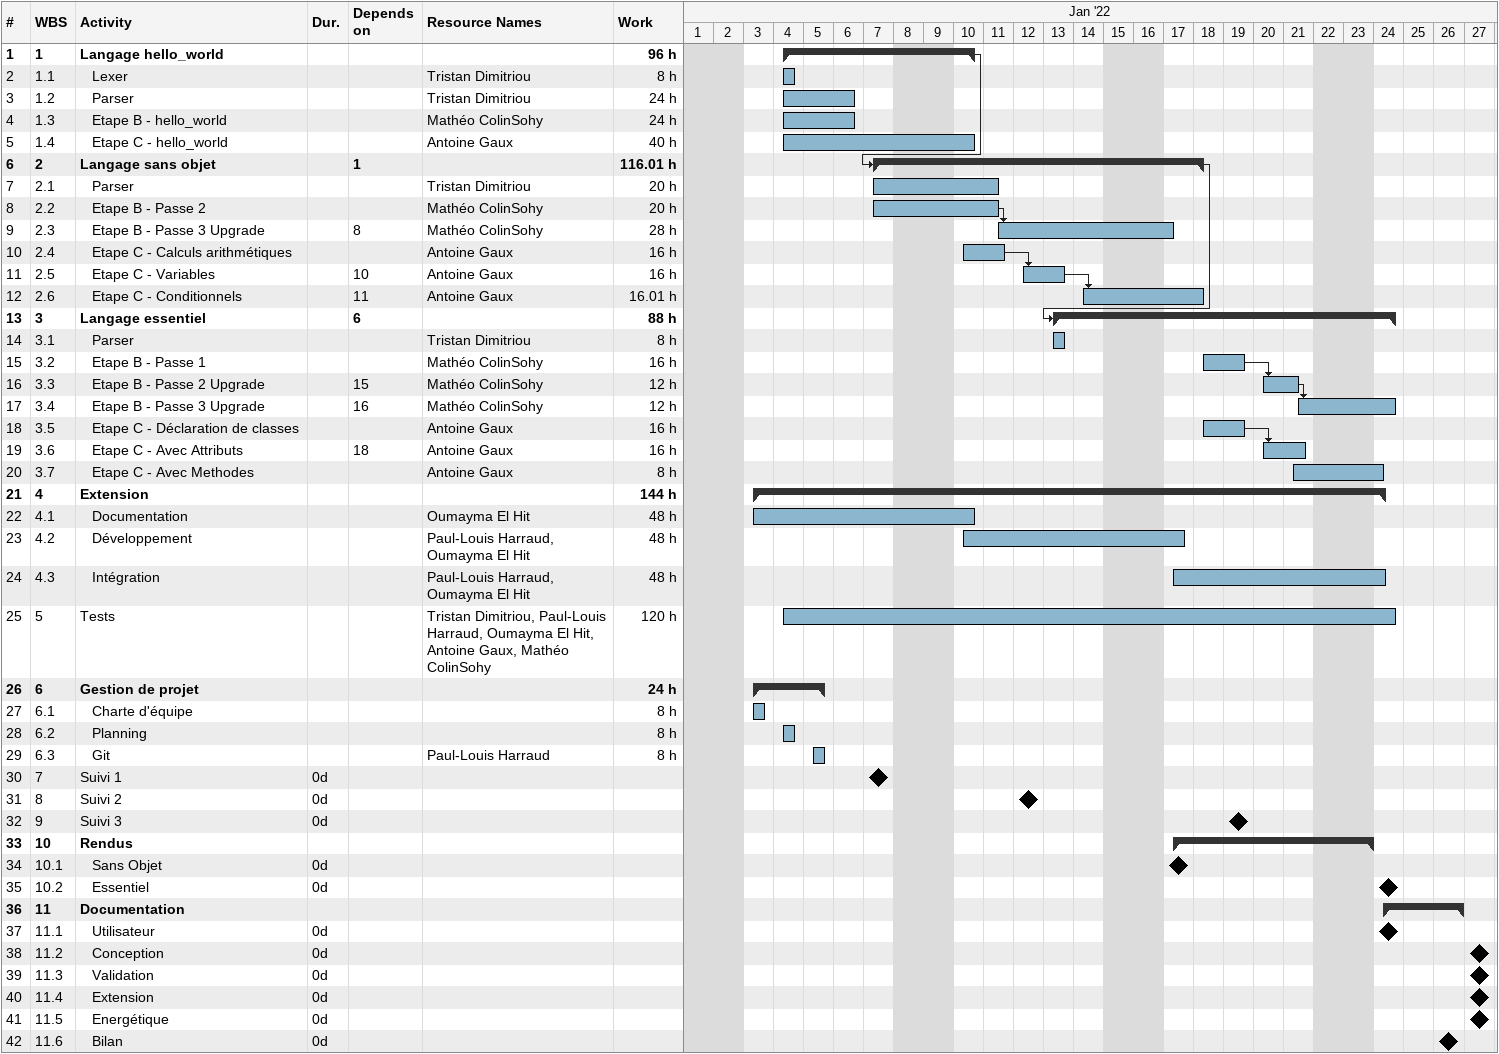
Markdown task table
| ID | WBS | Task | Duration | Start | Finish | Predecessors | Resources | Work (h) |
|---|---|---|---|---|---|---|---|---|
| 1 | 1 | **Langage hello_world** |  | 2022-01-04 | 2022-01-10 |  |  | 96 |
| 2 | 1.1 | Lexer |  | 2022-01-04 | 2022-01-04 |  | Tristan Dimitriou | 8 |
| 3 | 1.2 | Parser |  | 2022-01-04 | 2022-01-06 |  | Tristan Dimitriou | 24 |
| 4 | 1.3 | Etape B - hello_world |  | 2022-01-04 | 2022-01-06 |  | Mathéo ColinSohy | 24 |
| 5 | 1.4 | Etape C - hello_world |  | 2022-01-04 | 2022-01-10 |  | Antoine Gaux | 40 |
| 6 | 2 | **Langage sans objet** |  | 2022-01-07 | 2022-01-18 | 1 |  | 116.01 |
| 7 | 2.1 | Parser |  | 2022-01-07 | 2022-01-11 |  | Tristan Dimitriou | 20 |
| 8 | 2.2 | Etape B - Passe 2 |  | 2022-01-07 | 2022-01-11 |  | Mathéo ColinSohy | 20 |
| 9 | 2.3 | Etape B - Passe 3 Upgrade |  | 2022-01-11 | 2022-01-17 | 8 | Mathéo ColinSohy | 28 |
| 10 | 2.4 | Etape C - Calculs arithmétiques |  | 2022-01-10 | 2022-01-11 |  | Antoine Gaux | 16 |
| 11 | 2.5 | Etape C - Variables |  | 2022-01-12 | 2022-01-13 | 10 | Antoine Gaux | 16 |
| 12 | 2.6 | Etape C - Conditionnels |  | 2022-01-14 | 2022-01-18 | 11 | Antoine Gaux | 16.01 |
| 13 | 3 | **Langage essentiel** |  | 2022-01-13 | 2022-01-24 | 6 |  | 88 |
| 14 | 3.1 | Parser |  | 2022-01-13 | 2022-01-13 |  | Tristan Dimitriou | 8 |
| 15 | 3.2 | Etape B - Passe 1 |  | 2022-01-18 | 2022-01-19 |  | Mathéo ColinSohy | 16 |
| 16 | 3.3 | Etape B - Passe 2 Upgrade |  | 2022-01-20 | 2022-01-21 | 15 | Mathéo ColinSohy | 12 |
| 17 | 3.4 | Etape B - Passe 3 Upgrade |  | 2022-01-21 | 2022-01-24 | 16 | Mathéo ColinSohy | 12 |
| 18 | 3.5 | Etape C - Déclaration de classes |  | 2022-01-18 | 2022-01-19 |  | Antoine Gaux | 16 |
| 19 | 3.6 | Etape C - Avec Attributs |  | 2022-01-20 | 2022-01-21 | 18 | Antoine Gaux | 16 |
| 20 | 3.7 | Etape C - Avec Methodes |  | 2022-01-21 | 2022-01-24 |  | Antoine Gaux | 8 |
| 21 | 4 | **Extension** |  | 2022-01-03 | 2022-01-24 |  |  | 144 |
| 22 | 4.1 | Documentation |  | 2022-01-03 | 2022-01-10 |  | Oumayma El Hit | 48 |
| 23 | 4.2 | Développement |  | 2022-01-10 | 2022-01-17 |  | Paul-Louis Harraud, Oumayma El Hit | 48 |
| 24 | 4.3 | Intégration |  | 2022-01-17 | 2022-01-24 |  | Paul-Louis Harraud, Oumayma El Hit | 48 |
| 25 | 5 | Tests |  | 2022-01-04 | 2022-01-24 |  | Tristan Dimitriou, Paul-Louis Harraud, Oumayma El Hit, Antoine Gaux, Mathéo ColinSohy | 120 |
| 26 | 6 | **Gestion de projet** |  | 2022-01-03 | 2022-01-05 |  |  | 24 |
| 27 | 6.1 | Charte d'équipe |  | 2022-01-03 | 2022-01-03 |  |  | 8 |
| 28 | 6.2 | Planning |  | 2022-01-04 | 2022-01-04 |  |  | 8 |
| 29 | 6.3 | Git |  | 2022-01-05 | 2022-01-05 |  | Paul-Louis Harraud | 8 |
| 30 | 7 | Suivi 1 | 0d | 2022-01-07 | 2022-01-07 |  |  |  |
| 31 | 8 | Suivi 2 | 0d | 2022-01-12 | 2022-01-12 |  |  |  |
| 32 | 9 | Suivi 3 | 0d | 2022-01-19 | 2022-01-19 |  |  |  |
| 33 | 10 | **Rendus** |  | 2022-01-17 | 2022-01-23 |  |  |  |
| 34 | 10.1 | Sans Objet | 0d | 2022-01-17 | 2022-01-17 |  |  |  |
| 35 | 10.2 | Essentiel | 0d | 2022-01-24 | 2022-01-24 |  |  |  |
| 36 | 11 | **Documentation** |  | 2022-01-24 | 2022-01-26 |  |  |  |
| 37 | 11.1 | Utilisateur | 0d | 2022-01-24 | 2022-01-24 |  |  |  |
| 38 | 11.2 | Conception | 0d | 2022-01-27 | 2022-01-27 |  |  |  |
| 39 | 11.3 | Validation | 0d | 2022-01-27 | 2022-01-27 |  |  |  |
| 40 | 11.4 | Extension | 0d | 2022-01-27 | 2022-01-27 |  |  |  |
| 41 | 11.5 | Energétique | 0d | 2022-01-27 | 2022-01-27 |  |  |  |
| 42 | 11.6 | Bilan | 0d | 2022-01-26 | 2022-01-26 |  |  |  |
